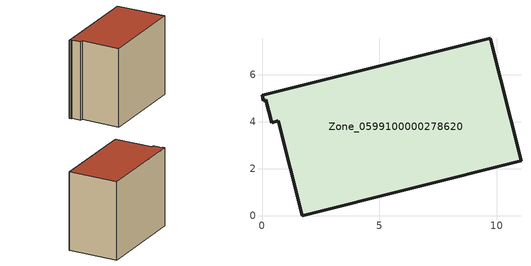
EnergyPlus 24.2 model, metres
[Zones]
Zone_0599100000278620
 floor ground (C_G): 9.74,7.55 11.04,2.33 1.71,0 0.7,4.04 0.41,3.96 0.17,4.93 0.06,4.9 0,5.12 z0
 wall outside (C_F): 11.04,2.33 9.74,7.55 0,5.12 0.06,4.9 0.17,4.93 0.41,3.96 0.7,4.04 1.71,0 11.04,2.33 z0:8.5
 roof outside (C_R): 1.71,0 11.04,2.33 9.74,7.55 0,5.12 0.06,4.9 0.17,4.93 0.41,3.96 0.7,4.04 z8.5
[BUILDING]
Pand.0599100000278620: North Axis=0; Terrain=City; Loads Convergence Tolerance Value=0.04; Temperature Convergence Tolerance Value=0.4; Solar Distribution=FullExterior; Maximum Number of Warmup Days=25; Minimum Number of Warmup Days=1
[Site:Location]
Rotterdam.The.Hague.AP_ZH_NLD Design_Conditions: Latitude=51.96; Longitude=4.45; Time Zone=1; Elevation=-4.5
[SITE:GROUNDTEMPERATURE:BUILDINGSURFACE]
18, 18, 18, 18, 18, 18, 18, 18, 18, 18, 18, 18
[MATERIAL] Thermal Absorptance=0.9; Solar Absorptance=0.7; Visible Absorptance=0.7
Name | Roughness | Thickness | Conductivity | Density | Specific Heat
G.TC.1975-1991 | MediumSmooth | 0.15 | 0.288461 | 540 | 1210
F.TC.1975-1991 | Rough | 0.3 | 0.230769 | 1920 | 840
R.TC.1975-1991 | MediumRough | 0.2 | 0.153846 | 1500 | 1000
[CONSTRUCTION]
C_G: G.TC.1975-1991
C_F: F.TC.1975-1991
C_R: R.TC.1975-1991
[ZONE]
Zone_0599100000278620: Type=1; Multiplier=1; Ceiling Height=Autocalculate; Volume=Autocalculate; Floor Area=autocalculate; Part of Total Floor Area=Yes
[ZONEINFILTRATION:DESIGNFLOWRATE]
Infil_Zone_0599100000278620: Zone or ZoneList or Space or SpaceList=Zone_0599100000278620; Schedule=AlwaysOn; Design Flow Rate Calculation Method=Flow/Area; Flow Rate per Floor Area=0.003; Constant Term Coefficient=1; Temperature Term Coefficient=0; Velocity Term Coefficient=0; Velocity Squared Term Coefficient=0
[HVACTEMPLATE:ZONE:IDEALLOADSAIRSYSTEM]
Zone_0599100000278620: Maximum Heating Supply Air Temperature=50; Minimum Cooling Supply Air Temperature=13; Maximum Heating Supply Air Humidity Ratio=0.0156; Minimum Cooling Supply Air Humidity Ratio=0.0077; Heating Limit=NoLimit; Cooling Limit=NoLimit; Dehumidification Control Type=ConstantSensibleHeatRatio; Cooling Sensible Heat Ratio=0.7; Dehumidification Setpoint=60; Humidification Control Type=None; Humidification Setpoint=30; Outdoor Air Method=None; Outdoor Air Flow Rate per Person=0.00944; Outdoor Air Flow Rate per Zone Floor Area=0; Outdoor Air Flow Rate per Zone=0; Demand Controlled Ventilation Type=None; Outdoor Air Economizer Type=NoEconomizer; Heat Recovery Type=None; Sensible Heat Recovery Effectiveness=0.7; Latent Heat Recovery Effectiveness=0.65
[ZONECONTROL:THERMOSTAT]
ThermostatControl_Zone_0599100000278620: Zone or ZoneList=Zone_0599100000278620; Control Type Schedule=DualSetpointControlType; Control 1=Thermostat_Zone_0599100000278620; Temperature Difference Between Cutout And Setpoint=0
[THERMOSTATSETPOINT:DUALSETPOINT]
Thermostat_Zone_0599100000278620: Heating Setpoint Temperature Schedule=HeatingSetpoint_Zone_0599100000278620; Cooling Setpoint Temperature Schedule=CoolingSetpoint_Zone_0599100000278620
[SCHEDULE:COMPACT]
HeatingSetpoint_Zone_0599100000278620: Through: 12/31, For: AllDays, Until: 24:00, 21
CoolingSetpoint_Zone_0599100000278620: Through: 12/31, For: AllDays, Until: 24:00, 24
DualSetpointControlType: Through: 12/31, For: AllDays, Until: 24:00, 4
AlwaysOn: Through: 12/31, For: AllDays, Until: 24:00, 1
